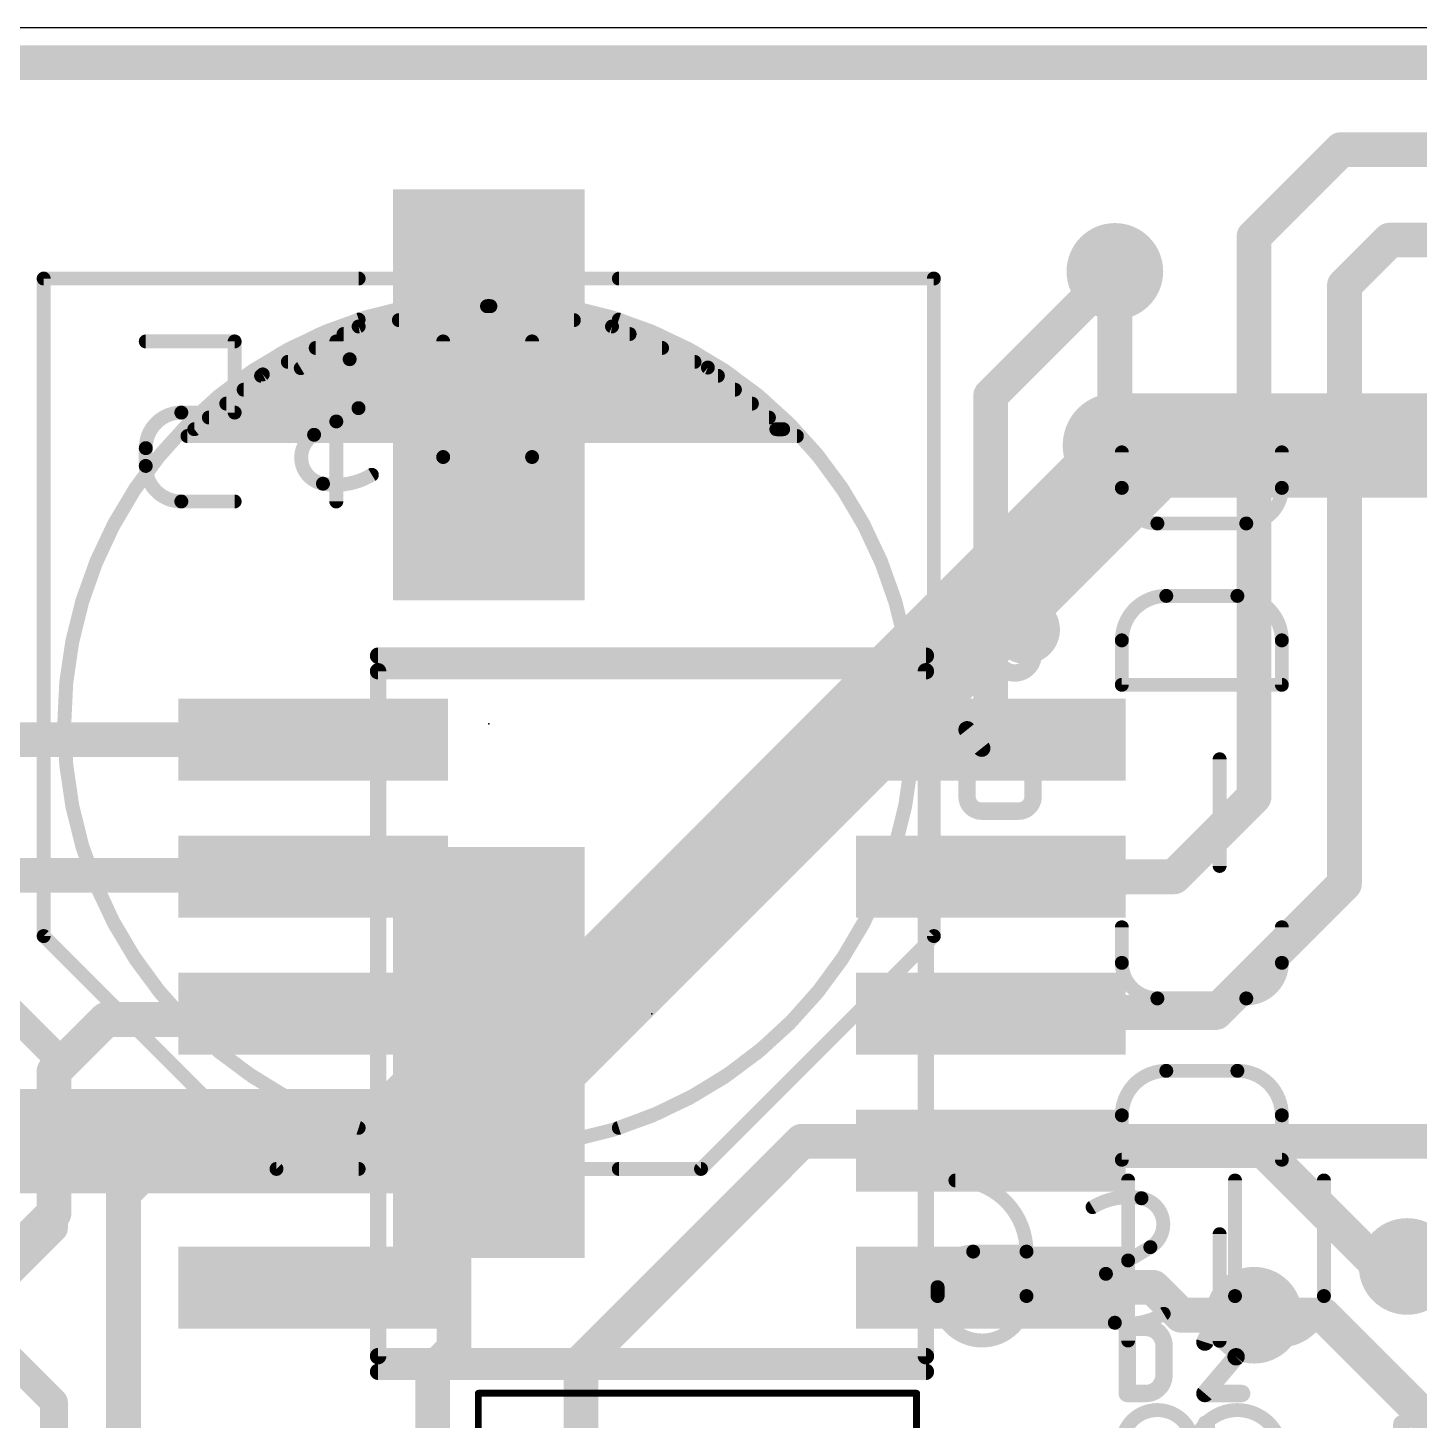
# Model space of a CAD drawing. Extents: x 0 to 1.42, y 0 to 1.2.
# Drawn here: x 0.2675 to 0.6675, y 0.7998 to 1.2 of the extents above; entities that cross this region are included whole.
import ezdxf

# ---------------------------------------------------------------- set-up
doc = ezdxf.new("R2010")
doc.units = 0
for name, color, linetype in [('1', 12, 'CONTINUOUS'), ('16', 132, 'CONTINUOUS'), ('18', 110, 'CONTINUOUS'), ('20', 31, 'CONTINUOUS'), ('21', 253, 'CONTINUOUS'), ('22', 253, 'CONTINUOUS'), ('23', 53, 'CONTINUOUS'), ('24', 53, 'CONTINUOUS'), ('25', 253, 'CONTINUOUS'), ('26', 253, 'CONTINUOUS'), ('39', 12, 'CONTINUOUS'), ('51', 253, 'CONTINUOUS'), ('52', 253, 'CONTINUOUS')]:
    doc.layers.add(name, color=color, linetype=linetype)

# ---------------------------------------------------------------- blocks, each defined once
blk = doc.blocks.new('RECT')
blk.add_solid([(-0.5, -0.5), (0.5, -0.5), (-0.5, 0.5), (0.5, 0.5)])
blk = doc.blocks.new('ROUNDV')
at = {"const_width": 0.5}
blk.add_lwpolyline([(0, -0.25, 1), (0, 0.25, 1), (0, -0.25)], format="xyb", dxfattribs=at)

msp = doc.modelspace()

# ---------------------------------------------------------------- linework, layer by layer
at = {"layer": '1'}
for points, const_width in [([(1.39, 1.19), (0.01, 1.19)], 0.01), ([(0.58, 1.13), (0.58, 1.08)], 0.01), ([(0.415512, 0.905512), (0.59, 1.08)], 0.03), ([(0.58, 1.08), (0.59, 1.08)], 0.03), ([(0.59, 1.08), (0.73, 1.08)], 0.03), ([(0.4, 0.905512), (0.415512, 0.905512)], 0.03), ([(0.374488, 0.88), (0.397244, 0.902756)], 0.03), ([(0.4, 0.905512), (0.397244, 0.902756)], 0.01), ([(0.397244, 0.902756), (0.39, 0.895512)], 0.01), ([(0.39, 0.895512), (0.39, 0.820359)], 0.01), ([(0.225, 0.88), (0.374488, 0.88)], 0.03), ([(0.426535, 0.816535), (0.49, 0.88)], 0.01), ([(0.49, 0.88), (0.73, 0.88)], 0.01), ([(0.664014, 0.844014), (0.698028, 0.81)], 0.01), ([(0.62, 0.83), (0.64, 0.83)], 0.01), ([(0.64, 0.83), (0.69, 0.78)], 0.01), ([(0.39, 0.820359), (0.383882, 0.814241)], 0.01), ([(0.426535, 0.78), (0.426535, 0.816535)], 0.01), ([(0.383882, 0.814241), (0.383882, 0.751157)], 0.01)]:
    msp.add_lwpolyline(points, dxfattribs=dict(at, const_width=const_width))
for points, const_width in [([(0.5825, 1.13, 1), (0.5775, 1.13)], 0.005), ([(0.58, 1.0875, 1), (0.58, 1.0725)], 0.015), ([(0.59, 1.0875, 1), (0.59, 1.0725)], 0.015), ([(0.595303, 1.074697, 1), (0.584697, 1.085303)], 0.015), ([(0.59, 1.0725, 1), (0.59, 1.0875)], 0.015), ([(0.5775, 1.08, 1), (0.5825, 1.08)], 0.005), ([(0.4, 0.913012, 1), (0.4, 0.898012)], 0.015), ([(0.415512, 0.898012, 1), (0.415512, 0.913012)], 0.015), ([(0.402547, 0.897453, 1), (0.391941, 0.908059)], 0.015), ([(0.410209, 0.910815, 1), (0.420815, 0.900209)], 0.015), ([(0.401768, 0.903744, 1), (0.398232, 0.90728)], 0.005), ([(0.395476, 0.904524, 1), (0.399012, 0.900988)], 0.005), ([(0.399012, 0.900988, 1), (0.395476, 0.904524)], 0.005), ([(0.3925, 0.895512, 1), (0.3875, 0.895512)], 0.005), ([(0.388232, 0.89728, 1), (0.391768, 0.893744)], 0.005), ([(0.369185, 0.885303, 1), (0.379791, 0.874697)], 0.015), ([(0.374488, 0.8725, 1), (0.374488, 0.8875)], 0.015), ([(0.49, 0.8825, 1), (0.49, 0.8775)], 0.005), ([(0.491768, 0.878232, 1), (0.488232, 0.881768)], 0.005), ([(0.665782, 0.845782, 1), (0.662246, 0.842246)], 0.005), ([(0.62, 0.8325, 1), (0.62, 0.8275)], 0.005), ([(0.641768, 0.831768, 1), (0.638232, 0.828232)], 0.005), ([(0.64, 0.8275, 1), (0.64, 0.8325)], 0.005), ([(0.391768, 0.818592, 1), (0.388232, 0.822127)], 0.005), ([(0.3875, 0.820359, 1), (0.3925, 0.820359)], 0.005), ([(0.429035, 0.816535, 1), (0.424035, 0.816535)], 0.005), ([(0.424768, 0.818303, 1), (0.428303, 0.814768)], 0.005), ([(0.386382, 0.814241, 1), (0.381382, 0.814241)], 0.005), ([(0.382114, 0.816009, 1), (0.38565, 0.812474)], 0.005)]:
    msp.add_lwpolyline(points, format="xyb", dxfattribs=dict(at, const_width=const_width))
at = {"layer": '16', "const_width": 0.01}
for points in [[(1.39, 1.19), (0.01, 1.19)], [(0.645, 1.165), (0.62, 1.14)], [(0.645, 1.165), (1.07, 1.165)], [(0.62, 1.14), (0.62, 0.979)], [(0.659, 1.139), (0.646, 1.126)], [(0.659, 1.139), (1.061, 1.139)], [(0.544307, 1.094307), (0.58, 1.13)], [(0.646, 1.126), (0.646, 0.954)], [(0.544307, 0.995394), (0.544307, 1.094307)], [(0.349551, 0.995394), (0.225394, 0.995394)], [(0.62, 0.979), (0.597, 0.956)], [(0.329974, 0.956447), (0.211903, 0.956447)], [(0.330398, 0.956024), (0.329974, 0.956447)], [(0.349551, 0.956024), (0.330398, 0.956024)], [(0.544331, 0.956), (0.544307, 0.956024)], [(0.597, 0.956), (0.544331, 0.956)], [(0.646, 0.954), (0.609, 0.917)], [(0.349551, 0.916654), (0.347898, 0.915)], [(0.544654, 0.917), (0.544307, 0.916654)], [(0.609, 0.917), (0.544654, 0.917)], [(0.29, 0.915), (0.275, 0.9)], [(0.347898, 0.915), (0.29, 0.915)], [(0.275, 0.9), (0.275, 0.859289)], [(0.349551, 0.877283), (0.347268, 0.875)], [(0.622717, 0.877283), (0.544307, 0.877283)], [(0.655986, 0.844014), (0.622717, 0.877283)], [(0.305, 0.875), (0.295, 0.865)], [(0.347268, 0.875), (0.305, 0.875)], [(0.295, 0.865), (0.295, 0.755)], [(0.275, 0.859289), (0.245711, 0.83)], [(0.664014, 0.844014), (0.655986, 0.844014)], [(0.544394, 0.838), (0.544307, 0.837913)], [(0.591, 0.838), (0.544394, 0.838)], [(0.599, 0.83), (0.591, 0.838)], [(0.62, 0.83), (0.599, 0.83)]]:
    msp.add_lwpolyline(points, dxfattribs=at)
at = {"layer": '16', "const_width": 0.005}
for points in [[(0.645, 1.1675, 1), (0.645, 1.1625)], [(0.646768, 1.163232, 1), (0.643232, 1.166768)], [(0.6225, 1.14, 1), (0.6175, 1.14)], [(0.618232, 1.141768, 1), (0.621768, 1.138232)], [(0.659, 1.1415, 1), (0.659, 1.1365)], [(0.660768, 1.137232, 1), (0.657232, 1.140768)], [(0.581768, 1.128232, 1), (0.578232, 1.131768)], [(0.6485, 1.126, 1), (0.6435, 1.126)], [(0.644232, 1.127768, 1), (0.647768, 1.124232)], [(0.546807, 1.094307, 1), (0.541807, 1.094307)], [(0.542539, 1.096075, 1), (0.546075, 1.092539)], [(0.349551, 0.992894, 1), (0.349551, 0.997894)], [(0.541807, 0.995394, 1), (0.546807, 0.995394)], [(0.6175, 0.979, 1), (0.6225, 0.979)], [(0.621768, 0.977232, 1), (0.618232, 0.980768)], [(0.331742, 0.958215, 1), (0.328207, 0.954679)], [(0.330398, 0.958524, 1), (0.330398, 0.953524)], [(0.329974, 0.953947, 1), (0.329974, 0.958947)], [(0.349551, 0.953524, 1), (0.349551, 0.958524)], [(0.546075, 0.957791, 1), (0.542539, 0.954256)], [(0.544331, 0.9585, 1), (0.544331, 0.9535)], [(0.597, 0.9535, 1), (0.597, 0.9585)], [(0.32863, 0.954256, 1), (0.332165, 0.957791)], [(0.542563, 0.954232, 1), (0.546098, 0.957768)], [(0.595232, 0.957768, 1), (0.598768, 0.954232)], [(0.6435, 0.954, 1), (0.6485, 0.954)], [(0.647768, 0.952232, 1), (0.644232, 0.955768)], [(0.351319, 0.914886, 1), (0.347783, 0.918421)], [(0.542539, 0.918421, 1), (0.546075, 0.914886)], [(0.544654, 0.9195, 1), (0.544654, 0.9145)], [(0.546421, 0.915232, 1), (0.542886, 0.918768)], [(0.607232, 0.918768, 1), (0.610768, 0.915232)], [(0.609, 0.9145, 1), (0.609, 0.9195)], [(0.29, 0.9175, 1), (0.29, 0.9125)], [(0.291768, 0.913232, 1), (0.288232, 0.916768)], [(0.34613, 0.916768, 1), (0.349665, 0.913232)], [(0.347898, 0.9125, 1), (0.347898, 0.9175)], [(0.2775, 0.9, 1), (0.2725, 0.9)], [(0.273232, 0.901768, 1), (0.276768, 0.898232)], [(0.351319, 0.875516, 1), (0.347783, 0.879051)], [(0.544307, 0.879783, 1), (0.544307, 0.874783)], [(0.624484, 0.879051, 1), (0.620949, 0.875516)], [(0.622717, 0.874783, 1), (0.622717, 0.879783)], [(0.305, 0.8775, 1), (0.305, 0.8725)], [(0.306768, 0.873232, 1), (0.303232, 0.876768)], [(0.3455, 0.876768, 1), (0.349035, 0.873232)], [(0.347268, 0.8725, 1), (0.347268, 0.8775)], [(0.2975, 0.865, 1), (0.2925, 0.865)], [(0.293232, 0.866768, 1), (0.296768, 0.863232)], [(0.2725, 0.859289, 1), (0.2775, 0.859289)], [(0.276768, 0.857521, 1), (0.273232, 0.861057)], [(0.655986, 0.846514, 1), (0.655986, 0.841514)], [(0.664014, 0.841514, 1), (0.664014, 0.846514)], [(0.654218, 0.842246, 1), (0.657754, 0.845782)], [(0.542539, 0.839681, 1), (0.546075, 0.836146)], [(0.544394, 0.8405, 1), (0.544394, 0.8355)], [(0.546161, 0.836232, 1), (0.542626, 0.839768)], [(0.592768, 0.839768, 1), (0.589232, 0.836232)], [(0.591, 0.8355, 1), (0.591, 0.8405)], [(0.599, 0.8325, 1), (0.599, 0.8275)], [(0.597232, 0.828232, 1), (0.600768, 0.831768)], [(0.62, 0.8275, 1), (0.62, 0.8325)]]:
    msp.add_lwpolyline(points, format="xyb", dxfattribs=at)
at = {"layer": '20'}
msp.add_line((1.4, 1.2), (0, 1.2), dxfattribs=at)
at = {"layer": '21'}
for points, const_width in [([(0.272047, 0.938976), (0.272047, 1.127953)], 0.004), ([(0.272047, 1.127953), (0.362598, 1.127953)], 0.004), ([(0.437402, 1.127953), (0.527953, 1.127953)], 0.004), ([(0.527953, 1.127953), (0.527953, 0.938976)], 0.004), ([(0.338976, 0.872047), (0.272047, 0.938976)], 0.004), ([(0.527953, 0.938976), (0.461024, 0.872047)], 0.004), ([(0.25, 0.93), (0.275, 0.905)], 0.008), ([(0.275, 0.905), (0.275, 0.855)], 0.008), ([(0.362598, 0.872047), (0.338976, 0.872047)], 0.004), ([(0.461024, 0.872047), (0.437402, 0.872047)], 0.004), ([(0.275, 0.855), (0.25, 0.83)], 0.008), ([(0.25, 0.83), (0.275, 0.805)], 0.008), ([(0.275, 0.805), (0.275, 0.755)], 0.008), ([(0.6625, 0.79875), (0.6625, 0.76125)], 0.005)]:
    msp.add_lwpolyline(points, dxfattribs=dict(at, const_width=const_width))
for points, const_width in [([(0.273047, 1.127953, 1), (0.271047, 1.127953)], 0.002), ([(0.272047, 1.128953, 1), (0.272047, 1.126953)], 0.002), ([(0.362598, 1.126953, 1), (0.362598, 1.128953)], 0.002), ([(0.437402, 1.128953, 1), (0.437402, 1.126953)], 0.002), ([(0.528953, 1.127953, 1), (0.526953, 1.127953)], 0.002), ([(0.527953, 1.126953, 1), (0.527953, 1.128953)], 0.002), ([(0.362598, 1.116142, 0.72854), (0.362598, 0.883858)], 0.004), ([(0.362905, 1.11519, 1), (0.362292, 1.117094)], 0.002), ([(0.437708, 1.117094, 1), (0.437095, 1.11519)], 0.002), ([(0.437402, 0.883858, 0.72854), (0.437402, 1.116142)], 0.004), ([(0.272754, 0.939683, 1), (0.27134, 0.938269)], 0.002), ([(0.52866, 0.938269, 1), (0.527246, 0.939683)], 0.002), ([(0.271047, 0.938976, 1), (0.273047, 0.938976)], 0.002), ([(0.526953, 0.938976, 1), (0.528953, 0.938976)], 0.002), ([(0.277, 0.905, 1), (0.273, 0.905)], 0.004), ([(0.273586, 0.903586, 1), (0.276414, 0.906414)], 0.004), ([(0.362292, 0.882906, 1), (0.362905, 0.88481)], 0.002), ([(0.437095, 0.88481, 1), (0.437708, 0.882906)], 0.002), ([(0.338976, 0.873047, 1), (0.338976, 0.871047)], 0.002), ([(0.338269, 0.87134, 1), (0.339683, 0.872754)], 0.002), ([(0.362598, 0.871047, 1), (0.362598, 0.873047)], 0.002), ([(0.437402, 0.873047, 1), (0.437402, 0.871047)], 0.002), ([(0.460317, 0.872754, 1), (0.461731, 0.87134)], 0.002), ([(0.461024, 0.871047, 1), (0.461024, 0.873047)], 0.002), ([(0.273, 0.855, 1), (0.277, 0.855)], 0.004), ([(0.276414, 0.853586, 1), (0.273586, 0.856414)], 0.004), ([(0.277, 0.805, 1), (0.273, 0.805)], 0.004), ([(0.273586, 0.803586, 1), (0.276414, 0.806414)], 0.004), ([(0.66375, 0.79875, 1), (0.66125, 0.79875)], 0.0025)]:
    msp.add_lwpolyline(points, format="xyb", dxfattribs=dict(at, const_width=const_width))
at = {"layer": '22'}
for points, const_width in [([(0.554362, 1.02211, 1), (0.554362, 1.031953, 1), (0.554362, 1.02211)], 0.009843), ([(0.368189, 1.020732, 1), (0.368189, 1.01837)], 0.002362), ([(0.525669, 1.01837, 1), (0.525669, 1.020732)], 0.002362), ([(0.368189, 0.814937, 1), (0.368189, 0.812575)], 0.002362), ([(0.525669, 0.812575, 1), (0.525669, 0.814937)], 0.002362)]:
    msp.add_lwpolyline(points, format="xyb", dxfattribs=dict(at, const_width=const_width))
at = {"layer": '22', "const_width": 0.004724}
for points in [[(0.525669, 1.019551), (0.368189, 1.019551)], [(0.525669, 0.813756), (0.368189, 0.813756)]]:
    msp.add_lwpolyline(points, dxfattribs=at)
at = {"layer": '23'}
msp.add_point((0.4, 1), dxfattribs=at)
at = {"layer": '24'}
msp.add_point((0.446929, 0.916654), dxfattribs=at)
at = {"layer": '25'}
for points, const_width in [([(0.582, 1.067778), (0.582, 1.078)], 0.004), ([(0.628, 1.078), (0.628, 1.067778)], 0.004), ([(0.617778, 1.057556), (0.592222, 1.057556)], 0.004), ([(0.594778, 1.036742), (0.615222, 1.036742)], 0.004), ([(0.582, 1.011186), (0.582, 1.023964)], 0.004), ([(0.628, 1.023964), (0.628, 1.011186)], 0.004), ([(0.628, 1.011186), (0.582, 1.011186)], 0.004), ([(0.5565, 0.992979), (0.5565, 1.003534)], 0.005), ([(0.541722, 0.992979), (0.5375, 0.998257)], 0.005), ([(0.5375, 0.998257), (0.5565, 0.998257)], 0.005), ([(0.610111, 0.959131), (0.610111, 0.989797)], 0.004), ([(0.5375, 0.979088), (0.5375, 0.98331)], 0.005), ([(0.5565, 0.98331), (0.5565, 0.979088)], 0.005), ([(0.552278, 0.974866), (0.541722, 0.974866)], 0.005), ([(0.582, 0.931278), (0.582, 0.9415)], 0.004), ([(0.628, 0.9415), (0.628, 0.931278)], 0.004), ([(0.617778, 0.921056), (0.592222, 0.921056)], 0.004), ([(0.594778, 0.900242), (0.615222, 0.900242)], 0.004), ([(0.582, 0.874687), (0.582, 0.887464)], 0.004), ([(0.628, 0.887464), (0.628, 0.874687)], 0.004), ([(0.628, 0.874687), (0.582, 0.874687)], 0.004), ([(0.610111, 0.822631), (0.610111, 0.853298)], 0.004), ([(0.583562, 0.8075), (0.583562, 0.8265)], 0.005), ([(0.583562, 0.8265), (0.58884, 0.8265)], 0.005), ([(0.594118, 0.821222), (0.594118, 0.812778)], 0.005), ([(0.614854, 0.818055), (0.605882, 0.8075)], 0.005), ([(0.58884, 0.8075), (0.583562, 0.8075)], 0.005), ([(0.605882, 0.8075), (0.616438, 0.8075)], 0.005)]:
    msp.add_lwpolyline(points, dxfattribs=dict(at, const_width=const_width))
for points, const_width in [([(0.583, 1.078, 1), (0.581, 1.078)], 0.002), ([(0.629, 1.078, 1), (0.627, 1.078)], 0.002), ([(0.582, 1.067778, 0.414207), (0.592222, 1.057556)], 0.004), ([(0.583, 1.067778, 1), (0.581, 1.067778)], 0.002), ([(0.581, 1.067778, 1), (0.583, 1.067778)], 0.002), ([(0.617778, 1.057556, 0.414214), (0.628, 1.067778)], 0.004), ([(0.629, 1.067778, 1), (0.627, 1.067778)], 0.002), ([(0.627, 1.067778, 1), (0.629, 1.067778)], 0.002), ([(0.592222, 1.058556, 1), (0.592222, 1.056556)], 0.002), ([(0.592222, 1.056556, 1), (0.592222, 1.058556)], 0.002), ([(0.617778, 1.058556, 1), (0.617778, 1.056556)], 0.002), ([(0.617778, 1.056556, 1), (0.617778, 1.058556)], 0.002), ([(0.594778, 1.036742, 0.414214), (0.582, 1.023964)], 0.004), ([(0.594778, 1.037742, 1), (0.594778, 1.035742)], 0.002), ([(0.594778, 1.035742, 1), (0.594778, 1.037742)], 0.002), ([(0.628, 1.023964, 0.414216), (0.615222, 1.036742)], 0.004), ([(0.615222, 1.037742, 1), (0.615222, 1.035742)], 0.002), ([(0.615222, 1.035742, 1), (0.615222, 1.037742)], 0.002), ([(0.541722, 1.024078, 1), (0.541722, 1.015634)], 0.005), ([(0.541722, 1.015634, 1), (0.541722, 1.024079)], 0.005), ([(0.541722, 1.025329, 1), (0.541722, 1.022829)], 0.0025), ([(0.541722, 1.022828, 1), (0.541722, 1.025328)], 0.0025), ([(0.551222, 1.025134, 1), (0.551222, 1.014579)], 0.005), ([(0.551222, 1.014578, 1), (0.551222, 1.025134)], 0.005), ([(0.551222, 1.026384, 1), (0.551222, 1.023884)], 0.0025), ([(0.551222, 1.023884, 1), (0.551222, 1.026384)], 0.0025), ([(0.583, 1.023964, 1), (0.581, 1.023964)], 0.002), ([(0.581, 1.023964, 1), (0.583, 1.023964)], 0.002), ([(0.629, 1.023964, 1), (0.627, 1.023964)], 0.002), ([(0.627, 1.023964, 1), (0.629, 1.023964)], 0.002), ([(0.541722, 1.016884, 1), (0.541722, 1.014384)], 0.0025), ([(0.541722, 1.014384, 1), (0.541722, 1.016884)], 0.0025), ([(0.551222, 1.015828, 1), (0.551222, 1.013328)], 0.0025), ([(0.551222, 1.013329, 1), (0.551222, 1.015829)], 0.0025), ([(0.582, 1.012186, 1), (0.582, 1.010186)], 0.002), ([(0.628, 1.010186, 1), (0.628, 1.012186)], 0.002), ([(0.581, 1.011186, 1), (0.583, 1.011186)], 0.002), ([(0.627, 1.011186, 1), (0.629, 1.011186)], 0.002), ([(0.55775, 1.003534, 1), (0.55525, 1.003534)], 0.0025), ([(0.5375, 0.999507, 1), (0.5375, 0.997007)], 0.0025), ([(0.538476, 0.999037, 1), (0.536524, 0.997476)], 0.0025), ([(0.5565, 0.997007, 1), (0.5565, 0.999507)], 0.0025), ([(0.540746, 0.992198, 1), (0.542698, 0.99376)], 0.0025), ([(0.55525, 0.992979, 1), (0.55775, 0.992979)], 0.0025), ([(0.611111, 0.989797, 1), (0.609111, 0.989797)], 0.002), ([(0.53875, 0.98331, 1), (0.53625, 0.98331)], 0.0025), ([(0.55775, 0.98331, 1), (0.55525, 0.98331)], 0.0025), ([(0.5375, 0.979088, 0.414196), (0.541722, 0.974866)], 0.005), ([(0.53875, 0.979088, 1), (0.53625, 0.979088)], 0.0025), ([(0.552278, 0.974866, 0.414214), (0.5565, 0.979088)], 0.005), ([(0.55775, 0.979088, 1), (0.55525, 0.979088)], 0.0025), ([(0.53625, 0.979088, 1), (0.53875, 0.979088)], 0.0025), ([(0.541722, 0.976116, 1), (0.541722, 0.973616)], 0.0025), ([(0.541722, 0.973616, 1), (0.541722, 0.976116)], 0.0025), ([(0.552278, 0.976116, 1), (0.552278, 0.973616)], 0.0025), ([(0.552278, 0.973616, 1), (0.552278, 0.976116)], 0.0025), ([(0.55525, 0.979088, 1), (0.55775, 0.979088)], 0.0025), ([(0.609111, 0.959131, 1), (0.611111, 0.959131)], 0.002), ([(0.583, 0.9415, 1), (0.581, 0.9415)], 0.002), ([(0.629, 0.9415, 1), (0.627, 0.9415)], 0.002), ([(0.582, 0.931278, 0.414207), (0.592222, 0.921056)], 0.004), ([(0.583, 0.931278, 1), (0.581, 0.931278)], 0.002), ([(0.617778, 0.921056, 0.414214), (0.628, 0.931278)], 0.004), ([(0.629, 0.931278, 1), (0.627, 0.931278)], 0.002), ([(0.581, 0.931278, 1), (0.583, 0.931278)], 0.002), ([(0.627, 0.931278, 1), (0.629, 0.931278)], 0.002), ([(0.592222, 0.922056, 1), (0.592222, 0.920056)], 0.002), ([(0.592222, 0.920056, 1), (0.592222, 0.922056)], 0.002), ([(0.617778, 0.922056, 1), (0.617778, 0.920056)], 0.002), ([(0.617778, 0.920056, 1), (0.617778, 0.922056)], 0.002), ([(0.594778, 0.900242, 0.414214), (0.582, 0.887464)], 0.004), ([(0.594778, 0.901242, 1), (0.594778, 0.899242)], 0.002), ([(0.594778, 0.899242, 1), (0.594778, 0.901242)], 0.002), ([(0.628, 0.887464, 0.414216), (0.615222, 0.900242)], 0.004), ([(0.615222, 0.901242, 1), (0.615222, 0.899242)], 0.002), ([(0.615222, 0.899242, 1), (0.615222, 0.901242)], 0.002), ([(0.583, 0.887464, 1), (0.581, 0.887464)], 0.002), ([(0.581, 0.887464, 1), (0.583, 0.887464)], 0.002), ([(0.629, 0.887464, 1), (0.627, 0.887464)], 0.002), ([(0.627, 0.887464, 1), (0.629, 0.887464)], 0.002), ([(0.582, 0.875687, 1), (0.582, 0.873687)], 0.002), ([(0.628, 0.873687, 1), (0.628, 0.875687)], 0.002), ([(0.581, 0.874687, 1), (0.583, 0.874687)], 0.002), ([(0.627, 0.874687, 1), (0.629, 0.874687)], 0.002), ([(0.611111, 0.853298, 1), (0.609111, 0.853298)], 0.002), ([(0.584812, 0.8265, 1), (0.582312, 0.8265)], 0.0025), ([(0.583562, 0.82775, 1), (0.583562, 0.82525)], 0.0025), ([(0.594118, 0.821222, 0.414214), (0.58884, 0.8265)], 0.005), ([(0.58884, 0.82775, 1), (0.58884, 0.82525)], 0.0025), ([(0.58884, 0.82525, 1), (0.58884, 0.82775)], 0.0025), ([(0.611688, 0.8265, 0.325185), (0.605882, 0.822278)], 0.005), ([(0.616438, 0.82175, 0.414214), (0.611688, 0.8265)], 0.005), ([(0.611688, 0.82775, 1), (0.611688, 0.82525)], 0.0025), ([(0.611688, 0.82525, 1), (0.611688, 0.82775)], 0.0025), ([(0.595368, 0.821222, 1), (0.592868, 0.821222)], 0.0025), ([(0.592868, 0.821222, 1), (0.595368, 0.821222)], 0.0025), ([(0.604693, 0.822663, 1), (0.607071, 0.821893)], 0.0025), ([(0.609111, 0.822631, 1), (0.611111, 0.822631)], 0.002), ([(0.614854, 0.818055, 0.205254), (0.616438, 0.82175)], 0.005), ([(0.615807, 0.817246, 1), (0.613902, 0.818865)], 0.0025), ([(0.617688, 0.82175, 1), (0.615188, 0.82175)], 0.0025), ([(0.615188, 0.82175, 1), (0.617688, 0.82175)], 0.0025), ([(0.613992, 0.818961, 1), (0.615717, 0.81715)], 0.0025), ([(0.58884, 0.8075, 0.41422), (0.594118, 0.812778)], 0.005), ([(0.595368, 0.812778, 1), (0.592868, 0.812778)], 0.0025), ([(0.592868, 0.812778, 1), (0.595368, 0.812778)], 0.0025), ([(0.583562, 0.80875, 1), (0.583562, 0.80625)], 0.0025), ([(0.582312, 0.8075, 1), (0.584812, 0.8075)], 0.0025), ([(0.58884, 0.80875, 1), (0.58884, 0.80625)], 0.0025), ([(0.58884, 0.80625, 1), (0.58884, 0.80875)], 0.0025), ([(0.605882, 0.80875, 1), (0.605882, 0.80625)], 0.0025), ([(0.60493, 0.80831, 1), (0.606835, 0.80669)], 0.0025), ([(0.616438, 0.80625, 1), (0.616438, 0.80875)], 0.0025), ([(0.602444, 0.79252, 1), (0.582, 0.79252)], 0.004), ([(0.628, 0.789964, 1), (0.602444, 0.789964)], 0.004)]:
    msp.add_lwpolyline(points, format="xyb", dxfattribs=dict(at, const_width=const_width))
at = {"layer": '26', "const_width": 0.004}
for points in [[(0.326957, 1.109874), (0.301401, 1.109874)], [(0.326957, 1.08943), (0.326957, 1.109874)], [(0.356179, 1.063874), (0.356179, 1.109874)], [(0.386901, 1.076652), (0.386901, 1.109874)], [(0.412457, 1.109874), (0.412457, 1.076652)], [(0.356179, 1.086874), (0.362568, 1.090707)], [(0.311624, 1.08943), (0.326957, 1.08943)], [(0.356179, 1.086874), (0.34979, 1.083041)], [(0.301401, 1.074096), (0.301401, 1.079207)], [(0.326957, 1.063874), (0.311624, 1.063874)], [(0.583817, 0.822732), (0.583817, 0.868732)], [(0.614539, 0.83551), (0.614539, 0.868732)], [(0.640095, 0.868732), (0.640095, 0.83551)], [(0.554595, 0.848288), (0.539261, 0.848288)], [(0.554595, 0.83551), (0.554595, 0.848288)], [(0.583817, 0.845732), (0.590206, 0.849566)], [(0.583817, 0.845732), (0.577428, 0.841899)], [(0.529039, 0.838066), (0.529039, 0.83551)]]:
    msp.add_lwpolyline(points, dxfattribs=at)
at = {"layer": '26'}
for points, const_width in [([(0.301401, 1.110874, 1), (0.301401, 1.108874)], 0.002), ([(0.327957, 1.109874, 1), (0.325957, 1.109874)], 0.002), ([(0.326957, 1.108874, 1), (0.326957, 1.110874)], 0.002), ([(0.357179, 1.109874, 1), (0.355179, 1.109874)], 0.002), ([(0.387901, 1.109874, 1), (0.385901, 1.109874)], 0.002), ([(0.413457, 1.109874, 1), (0.411457, 1.109874)], 0.002), ([(0.360013, 1.104763, 0.182258), (0.345957, 1.102207)], 0.004), ([(0.362568, 1.090707, 0.691672), (0.360013, 1.104763)], 0.004), ([(0.360192, 1.105746, 1), (0.359833, 1.103779)], 0.002), ([(0.359833, 1.103779, 1), (0.360192, 1.105747)], 0.002), ([(0.345442, 1.103065, 1), (0.346471, 1.10135)], 0.002), ([(0.362054, 1.091565, 1), (0.363083, 1.08985)], 0.002), ([(0.363083, 1.08985, 1), (0.362054, 1.091565)], 0.002), ([(0.311624, 1.08943, 0.414214), (0.301401, 1.079207)], 0.004), ([(0.311624, 1.09043, 1), (0.311624, 1.08843)], 0.002), ([(0.311624, 1.08843, 1), (0.311624, 1.09043)], 0.002), ([(0.325957, 1.08943, 1), (0.327957, 1.08943)], 0.002), ([(0.326957, 1.08843, 1), (0.326957, 1.09043)], 0.002), ([(0.355665, 1.087732, 1), (0.356694, 1.086017)], 0.002), ([(0.356694, 1.086017, 1), (0.355665, 1.087732)], 0.002), ([(0.34979, 1.083041, 0.691669), (0.352346, 1.068985)], 0.004), ([(0.349276, 1.083898, 1), (0.350305, 1.082183)], 0.002), ([(0.350305, 1.082183, 1), (0.349276, 1.083898)], 0.002), ([(0.302401, 1.079207, 1), (0.300401, 1.079207)], 0.002), ([(0.300401, 1.079207, 1), (0.302401, 1.079207)], 0.002), ([(0.386901, 1.076652, 1), (0.412457, 1.076652)], 0.004), ([(0.387901, 1.076652, 1), (0.385901, 1.076652)], 0.002), ([(0.385901, 1.076652, 1), (0.387901, 1.076652)], 0.002), ([(0.413457, 1.076652, 1), (0.411457, 1.076652)], 0.002), ([(0.411457, 1.076652, 1), (0.413457, 1.076652)], 0.002), ([(0.301401, 1.074096, 0.414214), (0.311624, 1.063874)], 0.004), ([(0.302401, 1.074096, 1), (0.300401, 1.074096)], 0.002), ([(0.300401, 1.074096, 1), (0.302401, 1.074096)], 0.002), ([(0.352346, 1.068985, 0.182264), (0.366401, 1.071541)], 0.004), ([(0.366916, 1.070683, 1), (0.365887, 1.072398)], 0.002), ([(0.352526, 1.069969, 1), (0.352166, 1.068001)], 0.002), ([(0.352166, 1.068001, 1), (0.352526, 1.069969)], 0.002), ([(0.311624, 1.064874, 1), (0.311624, 1.062874)], 0.002), ([(0.311624, 1.062874, 1), (0.311624, 1.064874)], 0.002), ([(0.326957, 1.062874, 1), (0.326957, 1.064874)], 0.002), ([(0.355179, 1.063874, 1), (0.357179, 1.063874)], 0.002), ([(0.554595, 0.848288, 0.414214), (0.53415, 0.868732)], 0.004), ([(0.53415, 0.869732, 1), (0.53415, 0.867732)], 0.002), ([(0.584817, 0.868732, 1), (0.582817, 0.868732)], 0.002), ([(0.615539, 0.868732, 1), (0.613539, 0.868732)], 0.002), ([(0.641095, 0.868732, 1), (0.639095, 0.868732)], 0.002), ([(0.58765, 0.863621, 0.182258), (0.573595, 0.861066)], 0.004), ([(0.590206, 0.849566, 0.691672), (0.58765, 0.863621)], 0.004), ([(0.58783, 0.864605, 1), (0.587471, 0.862637)], 0.002), ([(0.587471, 0.862637, 1), (0.58783, 0.864605)], 0.002), ([(0.57308, 0.861923, 1), (0.574109, 0.860208)], 0.002), ([(0.539261, 0.848288, 0.414214), (0.529039, 0.838066)], 0.004), ([(0.539261, 0.849288, 1), (0.539261, 0.847288)], 0.002), ([(0.539261, 0.847288, 1), (0.539261, 0.849288)], 0.002), ([(0.555595, 0.848288, 1), (0.553595, 0.848288)], 0.002), ([(0.553595, 0.848288, 1), (0.555595, 0.848288)], 0.002), ([(0.554595, 0.847288, 1), (0.554595, 0.849288)], 0.002), ([(0.589691, 0.850423, 1), (0.59072, 0.848708)], 0.002), ([(0.59072, 0.848708, 1), (0.589691, 0.850423)], 0.002), ([(0.583302, 0.84659, 1), (0.584331, 0.844875)], 0.002), ([(0.584331, 0.844875, 1), (0.583302, 0.84659)], 0.002), ([(0.577428, 0.841899, 0.691669), (0.579984, 0.827843)], 0.004), ([(0.576914, 0.842756, 1), (0.577943, 0.841041)], 0.002), ([(0.577943, 0.841041, 1), (0.576914, 0.842756)], 0.002), ([(0.530039, 0.838066, 1), (0.528039, 0.838066)], 0.002), ([(0.528039, 0.838066, 1), (0.530039, 0.838066)], 0.002), ([(0.529039, 0.83551, 1), (0.554595, 0.83551)], 0.004), ([(0.530039, 0.83551, 1), (0.528039, 0.83551)], 0.002), ([(0.528039, 0.83551, 1), (0.530039, 0.83551)], 0.002), ([(0.555595, 0.83551, 1), (0.553595, 0.83551)], 0.002), ([(0.553595, 0.83551, 1), (0.555595, 0.83551)], 0.002), ([(0.614539, 0.83551, 1), (0.640095, 0.83551)], 0.004), ([(0.615539, 0.83551, 1), (0.613539, 0.83551)], 0.002), ([(0.613539, 0.83551, 1), (0.615539, 0.83551)], 0.002), ([(0.641095, 0.83551, 1), (0.639095, 0.83551)], 0.002), ([(0.639095, 0.83551, 1), (0.641095, 0.83551)], 0.002), ([(0.579984, 0.827843, 0.182264), (0.594039, 0.830399)], 0.004), ([(0.594554, 0.829541, 1), (0.593525, 0.831256)], 0.002), ([(0.580163, 0.828827, 1), (0.579804, 0.82686)], 0.002), ([(0.579804, 0.82686, 1), (0.580163, 0.828827)], 0.002), ([(0.582817, 0.822732, 1), (0.584817, 0.822732)], 0.002)]:
    msp.add_lwpolyline(points, format="xyb", dxfattribs=dict(at, const_width=const_width))
at = {"layer": '39', "const_width": 0.002}
for points in [[(0.397008, 0.752441), (0.397008, 0.807559)], [(0.397008, 0.807559), (0.522992, 0.807559)], [(0.522992, 0.807559), (0.522992, 0.752441)]]:
    msp.add_lwpolyline(points, dxfattribs=at)
at = {"layer": '39', "const_width": 0.001}
for points in [[(0.397508, 0.807559, 1), (0.396508, 0.807559)], [(0.397008, 0.808059, 1), (0.397008, 0.807059)], [(0.523492, 0.807559, 1), (0.522492, 0.807559)], [(0.522992, 0.807059, 1), (0.522992, 0.808059)]]:
    msp.add_lwpolyline(points, format="xyb", dxfattribs=at)
at = {"layer": '51'}
for points, const_width in [([(0.272047, 0.938976), (0.272047, 1.127953)], 0.004), ([(0.272047, 1.127953), (0.527953, 1.127953)], 0.004), ([(0.527953, 1.127953), (0.527953, 0.938976)], 0.004), ([(0.4, 1.120079), (0.362598, 1.114173)], 0.004), ([(0.399501, 1.12), (0.400472, 1.12)], 0.004), ([(0.435433, 1.114173), (0.4, 1.120079)], 0.004), ([(0.374168, 1.116), (0.424472, 1.116)], 0.004), ([(0.362598, 1.114173), (0.335039, 1.100394)], 0.004), ([(0.358252, 1.112), (0.440504, 1.112)], 0.004), ([(0.462992, 1.102362), (0.435433, 1.114173)], 0.004), ([(0.350252, 1.108), (0.449837, 1.108)], 0.004), ([(0.342252, 1.104), (0.459171, 1.104)], 0.004), ([(0.335039, 1.100394), (0.315354, 1.084646)], 0.004), ([(0.334547, 1.1), (0.465879, 1.1)], 0.004), ([(0.484646, 1.084646), (0.462992, 1.102362)], 0.004), ([(0.329547, 1.096), (0.470768, 1.096)], 0.004), ([(0.324547, 1.092), (0.475657, 1.092)], 0.004), ([(0.319547, 1.088), (0.480546, 1.088)], 0.004), ([(0.488583, 1.082677), (0.313386, 1.082677)], 0.004), ([(0.315354, 1.084646), (0.482677, 1.084646)], 0.004), ([(0.482677, 1.084646), (0.484646, 1.084646)], 0.004), ([(0.338976, 0.872047), (0.272047, 0.938976)], 0.004), ([(0.527953, 0.938976), (0.461024, 0.872047)], 0.004), ([(0.461024, 0.872047), (0.338976, 0.872047)], 0.004), ([(0.60625, 0.79875), (0.60625, 0.78)], 0.005)]:
    msp.add_lwpolyline(points, dxfattribs=dict(at, const_width=const_width))
for points, const_width in [([(0.273047, 1.127953, 1), (0.271047, 1.127953)], 0.002), ([(0.272047, 1.128953, 1), (0.272047, 1.126953)], 0.002), ([(0.528953, 1.127953, 1), (0.526953, 1.127953)], 0.002), ([(0.527953, 1.126953, 1), (0.527953, 1.128953)], 0.002), ([(0.4, 0.877953, 1), (0.4, 1.122047, 1), (0.4, 0.877953)], 0.004), ([(0.399501, 1.121, 1), (0.399501, 1.119)], 0.002), ([(0.400164, 1.121065, 1), (0.399836, 1.119092)], 0.002), ([(0.400156, 1.119091, 1), (0.399844, 1.121067)], 0.002), ([(0.400472, 1.119, 1), (0.400472, 1.121)], 0.002), ([(0.374168, 1.117, 1), (0.374168, 1.115)], 0.002), ([(0.424472, 1.115, 1), (0.424472, 1.117)], 0.002), ([(0.358252, 1.113, 1), (0.358252, 1.111)], 0.002), ([(0.362442, 1.115161, 1), (0.362754, 1.113185)], 0.002), ([(0.363046, 1.113279, 1), (0.362151, 1.115068)], 0.002), ([(0.435827, 1.115092, 1), (0.435039, 1.113254)], 0.002), ([(0.435269, 1.113187, 1), (0.435597, 1.11516)], 0.002), ([(0.440504, 1.111, 1), (0.440504, 1.113)], 0.002), ([(0.350252, 1.109, 1), (0.350252, 1.107)], 0.002), ([(0.449837, 1.107, 1), (0.449837, 1.109)], 0.002), ([(0.342252, 1.105, 1), (0.342252, 1.103)], 0.002), ([(0.459171, 1.103, 1), (0.459171, 1.105)], 0.002), ([(0.334547, 1.101, 1), (0.334547, 1.099)], 0.002), ([(0.334592, 1.101288, 1), (0.335487, 1.099499)], 0.002), ([(0.335664, 1.099613, 1), (0.334415, 1.101175)], 0.002), ([(0.463625, 1.103136, 1), (0.462359, 1.101588)], 0.002), ([(0.462598, 1.101443, 1), (0.463386, 1.103281)], 0.002), ([(0.465879, 1.099, 1), (0.465879, 1.101)], 0.002), ([(0.329547, 1.097, 1), (0.329547, 1.095)], 0.002), ([(0.470768, 1.095, 1), (0.470768, 1.097)], 0.002), ([(0.324547, 1.093, 1), (0.324547, 1.091)], 0.002), ([(0.475657, 1.091, 1), (0.475657, 1.093)], 0.002), ([(0.319547, 1.089, 1), (0.319547, 1.087)], 0.002), ([(0.480546, 1.087, 1), (0.480546, 1.089)], 0.002), ([(0.313386, 1.083677, 1), (0.313386, 1.081677)], 0.002), ([(0.315354, 1.085646, 1), (0.315354, 1.083646)], 0.002), ([(0.31473, 1.085427, 1), (0.315979, 1.083865)], 0.002), ([(0.482677, 1.085646, 1), (0.482677, 1.083646)], 0.002), ([(0.482677, 1.083646, 1), (0.482677, 1.085646)], 0.002), ([(0.484012, 1.083872, 1), (0.485279, 1.08542)], 0.002), ([(0.484646, 1.083646, 1), (0.484646, 1.085646)], 0.002), ([(0.488583, 1.081677, 1), (0.488583, 1.083677)], 0.002), ([(0.272754, 0.939683, 1), (0.27134, 0.938269)], 0.002), ([(0.52866, 0.938269, 1), (0.527246, 0.939683)], 0.002), ([(0.271047, 0.938976, 1), (0.273047, 0.938976)], 0.002), ([(0.526953, 0.938976, 1), (0.528953, 0.938976)], 0.002), ([(0.338976, 0.873047, 1), (0.338976, 0.871047)], 0.002), ([(0.338269, 0.87134, 1), (0.339683, 0.872754)], 0.002), ([(0.460317, 0.872754, 1), (0.461731, 0.87134)], 0.002), ([(0.461024, 0.871047, 1), (0.461024, 0.873047)], 0.002), ([(0.6075, 0.79875, 1), (0.605, 0.79875)], 0.0025)]:
    msp.add_lwpolyline(points, format="xyb", dxfattribs=dict(at, const_width=const_width))
at = {"layer": '52', "const_width": 0.004724}
for points in [[(0.525669, 1.015079), (0.368189, 1.015079)], [(0.368189, 1.015079), (0.368189, 0.818228)], [(0.525669, 0.818228), (0.525669, 1.015079)], [(0.368189, 0.818228), (0.525669, 0.818228)]]:
    msp.add_lwpolyline(points, dxfattribs=at)
at = {"layer": '52', "const_width": 0.002362}
for points in [[(0.368189, 1.01626, 1), (0.368189, 1.013898)], [(0.36937, 1.015079, 1), (0.367008, 1.015079)], [(0.52685, 1.015079, 1), (0.524488, 1.015079)], [(0.525669, 1.013898, 1), (0.525669, 1.01626)], [(0.368189, 0.819409, 1), (0.368189, 0.817047)], [(0.525669, 0.817047, 1), (0.525669, 0.819409)], [(0.367008, 0.818228, 1), (0.36937, 0.818228)], [(0.524488, 0.818228, 1), (0.52685, 0.818228)]]:
    msp.add_lwpolyline(points, format="xyb", dxfattribs=at)

# ---------------------------------------------------------------- block references
at = {"layer": '1', "xscale": 0.11811, "yscale": 0.055118, "rotation": 270}
for p in [(0.4, 1.094488), (0.4, 0.905512)]:
    msp.add_blockref('RECT', p, dxfattribs=at)
at = {"layer": '16', "xscale": 0.0775, "yscale": 0.023587, "rotation": 180}
for p in [(0.349551, 0.995394), (0.544307, 0.995394), (0.349551, 0.956024), (0.544307, 0.956024), (0.349551, 0.916654), (0.544307, 0.916654), (0.349551, 0.877283), (0.544307, 0.877283), (0.349551, 0.837913), (0.544307, 0.837913)]:
    msp.add_blockref('RECT', p, dxfattribs=at)
at = {"layer": '18', "xscale": 0.02778, "yscale": 0.02778}
for p in [(0.58, 1.13), (0.58, 1.13), (0.664014, 0.844014), (0.664014, 0.844014), (0.62, 0.83), (0.62, 0.83)]:
    msp.add_blockref('ROUNDV', p, dxfattribs=at)
at = {"layer": '51', "xscale": 0.023622, "yscale": 0.027559, "rotation": 270}
for p in [(0.4, 1.13189), (0.4, 0.86811)]:
    msp.add_blockref('RECT', p, dxfattribs=at)

doc.saveas('drawing.dxf')
